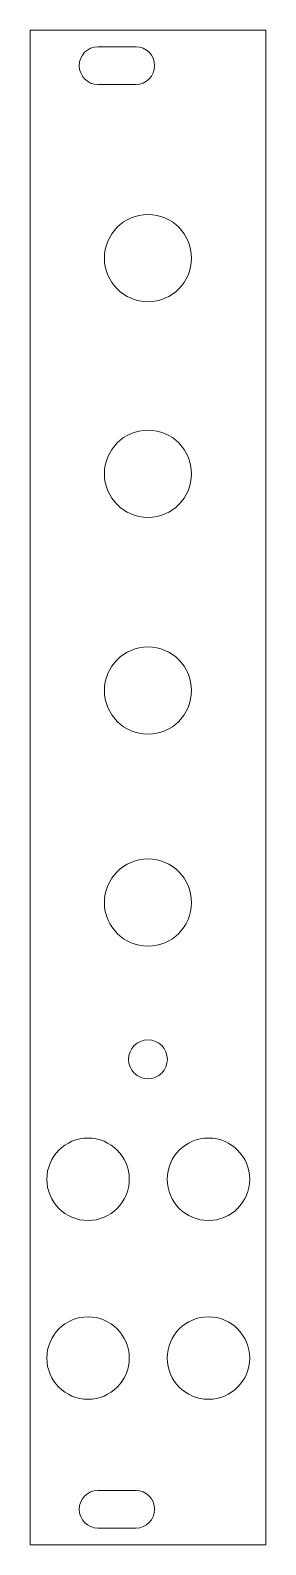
# Model space of a CAD drawing. Header units: inches. Extents: x 210 to 230, y 5 to 134.
import ezdxf

# ---------------------------------------------------------------- set-up
doc = ezdxf.new("R2010")
doc.units = ezdxf.units.IN
doc.header["$MEASUREMENT"] = 0
doc.layers.add('holes', color=7, linetype='Continuous')
doc.layers.add('outline', color=7, linetype='Continuous')

msp = doc.modelspace()

# ---------------------------------------------------------------- linework, layer by layer
at = {"layer": 'holes', "color": 7, "lineweight": 9, "true_color": 0xffffff}
for points, knots in [([(220.22, 130.88), (220.22, 130), (219.52, 129.28), (218.65, 129.28), (218.65, 129.28), (215.4, 129.28), (215.4, 129.28), (214.53, 129.28), (213.82, 130), (213.82, 130.88), (213.82, 130.88), (213.82, 130.88), (213.82, 130.88), (213.82, 131.77), (214.53, 132.48), (215.4, 132.48), (215.4, 132.48), (218.65, 132.48), (218.65, 132.48), (219.52, 132.48), (220.22, 131.77), (220.22, 130.88), (220.22, 130.88), (220.22, 130.88), (220.22, 130.88)], [0, 0, 0, 0, 1, 1, 1, 2, 2, 2, 3, 3, 3, 4, 4, 4, 5, 5, 5, 6, 6, 6, 7, 7, 7, 8, 8, 8, 8]), ([(223.36, 114.55), (223.36, 112.51), (221.71, 110.85), (219.66, 110.85), (217.62, 110.85), (215.96, 112.51), (215.96, 114.55), (215.96, 116.59), (217.62, 118.25), (219.66, 118.25), (221.71, 118.25), (223.36, 116.59), (223.36, 114.55)], [0, 0, 0, 0, 1, 1, 1, 2, 2, 2, 3, 3, 3, 4, 4, 4, 4]), ([(223.36, 96.25), (223.36, 94.21), (221.71, 92.55), (219.66, 92.55), (217.62, 92.55), (215.96, 94.21), (215.96, 96.25), (215.96, 98.29), (217.62, 99.95), (219.66, 99.95), (221.71, 99.95), (223.36, 98.29), (223.36, 96.25)], [0, 0, 0, 0, 1, 1, 1, 2, 2, 2, 3, 3, 3, 4, 4, 4, 4]), ([(223.36, 77.86), (223.36, 75.82), (221.71, 74.16), (219.66, 74.16), (217.62, 74.16), (215.96, 75.82), (215.96, 77.86), (215.96, 79.9), (217.62, 81.56), (219.66, 81.56), (221.71, 81.56), (223.36, 79.9), (223.36, 77.86)], [0, 0, 0, 0, 1, 1, 1, 2, 2, 2, 3, 3, 3, 4, 4, 4, 4]), ([(223.36, 59.87), (223.36, 57.82), (221.71, 56.17), (219.66, 56.17), (217.62, 56.17), (215.96, 57.82), (215.96, 59.87), (215.96, 61.91), (217.62, 63.57), (219.66, 63.57), (221.71, 63.57), (223.36, 61.91), (223.36, 59.87)], [0, 0, 0, 0, 1, 1, 1, 2, 2, 2, 3, 3, 3, 4, 4, 4, 4]), ([(221.31, 46.57), (221.31, 45.66), (220.57, 44.92), (219.66, 44.92), (218.75, 44.92), (218.01, 45.66), (218.01, 46.57), (218.01, 47.48), (218.75, 48.22), (219.66, 48.22), (220.57, 48.22), (221.31, 47.48), (221.31, 46.57)], [0, 0, 0, 0, 1, 1, 1, 2, 2, 2, 3, 3, 3, 4, 4, 4, 4]), ([(218.07, 36.39), (218.07, 34.46), (216.5, 32.89), (214.57, 32.89), (212.63, 32.89), (211.07, 34.46), (211.07, 36.39), (211.07, 38.32), (212.63, 39.89), (214.57, 39.89), (216.5, 39.89), (218.07, 38.32), (218.07, 36.39)], [0, 0, 0, 0, 1, 1, 1, 2, 2, 2, 3, 3, 3, 4, 4, 4, 4]), ([(228.3, 36.39), (228.3, 34.46), (226.73, 32.89), (224.8, 32.89), (222.86, 32.89), (221.3, 34.46), (221.3, 36.39), (221.3, 38.32), (222.86, 39.89), (224.8, 39.89), (226.73, 39.89), (228.3, 38.32), (228.3, 36.39)], [0, 0, 0, 0, 1, 1, 1, 2, 2, 2, 3, 3, 3, 4, 4, 4, 4]), ([(218.07, 21.22), (218.07, 19.29), (216.5, 17.72), (214.57, 17.72), (212.63, 17.72), (211.07, 19.29), (211.07, 21.22), (211.07, 23.15), (212.63, 24.72), (214.57, 24.72), (216.5, 24.72), (218.07, 23.15), (218.07, 21.22)], [0, 0, 0, 0, 1, 1, 1, 2, 2, 2, 3, 3, 3, 4, 4, 4, 4]), ([(228.3, 21.22), (228.3, 19.29), (226.73, 17.72), (224.8, 17.72), (222.86, 17.72), (221.3, 19.29), (221.3, 21.22), (221.3, 23.15), (222.86, 24.72), (224.8, 24.72), (226.73, 24.72), (228.3, 23.15), (228.3, 21.22)], [0, 0, 0, 0, 1, 1, 1, 2, 2, 2, 3, 3, 3, 4, 4, 4, 4]), ([(220.22, 8.39), (220.22, 7.5), (219.52, 6.79), (218.65, 6.79), (218.65, 6.79), (215.4, 6.79), (215.4, 6.79), (214.53, 6.79), (213.82, 7.5), (213.82, 8.39), (213.82, 8.39), (213.82, 8.39), (213.82, 8.39), (213.82, 9.27), (214.53, 9.98), (215.4, 9.98), (215.4, 9.98), (218.65, 9.98), (218.65, 9.98), (219.52, 9.98), (220.22, 9.27), (220.22, 8.39), (220.22, 8.39), (220.22, 8.39), (220.22, 8.39)], [0, 0, 0, 0, 1, 1, 1, 2, 2, 2, 3, 3, 3, 4, 4, 4, 5, 5, 5, 6, 6, 6, 7, 7, 7, 8, 8, 8, 8])]:
    msp.add_open_spline(points, degree=3, knots=knots, dxfattribs=at)
at = {"layer": 'outline', "color": 7, "lineweight": 9, "true_color": 0xffffff}
msp.add_lwpolyline([(229.66, 5.38), (209.66, 5.38), (209.66, 133.88), (229.66, 133.88), (229.66, 5.38)], dxfattribs=at)

doc.saveas('drawing.dxf')
